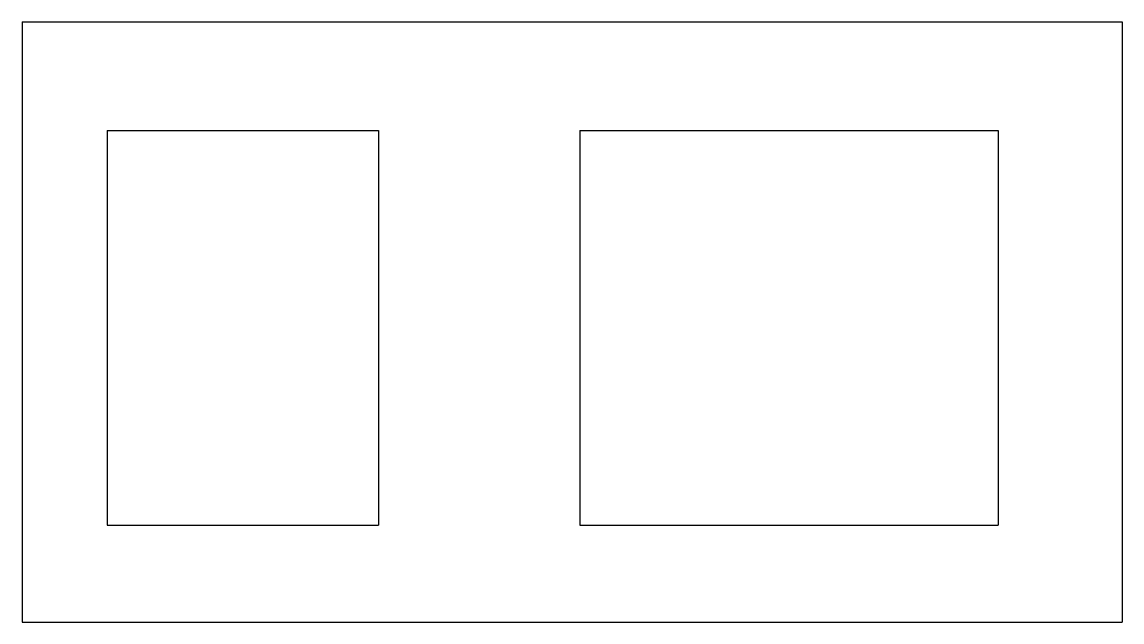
# Model space of a CAD drawing. Header units: millimetres. Extents: x -284 to 0, y 0 to 155.
import ezdxf

# ---------------------------------------------------------------- set-up
doc = ezdxf.new("R2010")
doc.units = ezdxf.units.MM
doc.layers.add('flat', color=7, linetype='CONTINUOUS')

msp = doc.modelspace()

# ---------------------------------------------------------------- linework, layer by layer
at = {"layer": 'flat'}
for p, q in [((-284, 155), (0, 155)), ((-284, 155), (-284, 0)), ((0, 155), (0, 0)), ((-262, 127), (-192, 127)), ((-262, 127), (-262, 25)), ((-192, 127), (-192, 25)), ((-140, 127), (-32, 127)), ((-140, 127), (-140, 25)), ((-32, 127), (-32, 25)), ((-262, 25), (-192, 25)), ((-140, 25), (-32, 25)), ((-284, 0), (0, 0))]:
    msp.add_line(p, q, dxfattribs=at)

doc.saveas('drawing.dxf')
